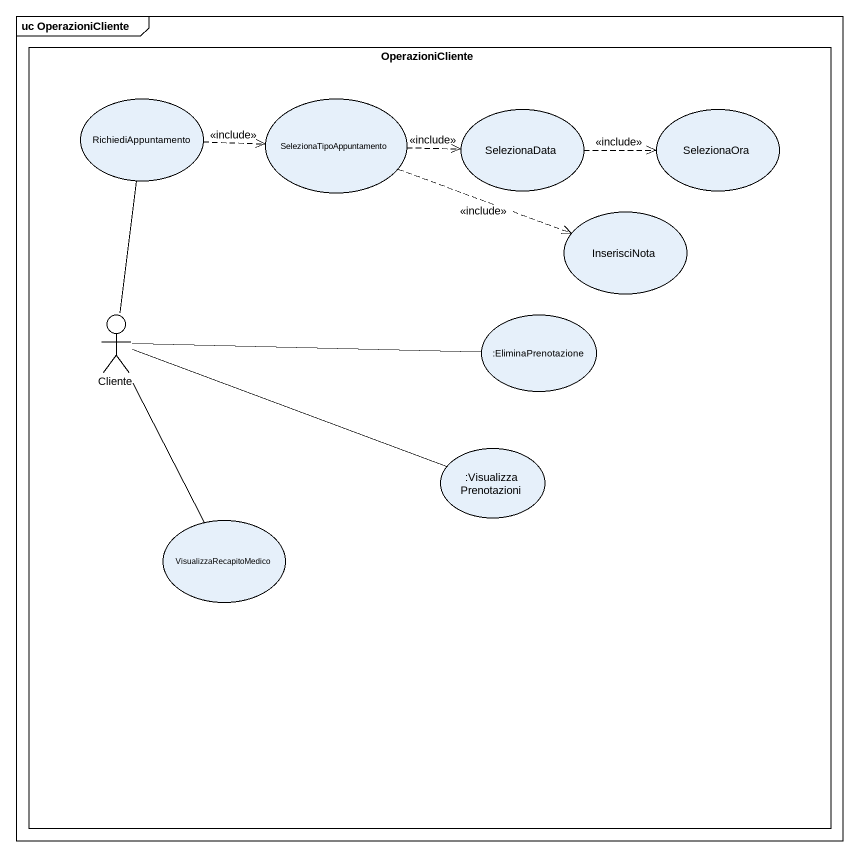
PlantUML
@startuml
mainframe uc OperazioniCliente
rectangle OperazioniCliente {
  usecase RichiediAppuntamento
  usecase SelezionaTipoAppuntamento
  usecase SelezionaData
  usecase SelezionaOra
  usecase InserisciNota
  actor Cliente
  usecase ":EliminaPrenotazione" as EliminaPrenotazione
  usecase ":VisualizzaPrenotazioni" as VisualizzaPrenotazioni
  usecase VisualizzaRecapitoMedico
}
RichiediAppuntamento .right.> SelezionaTipoAppuntamento : <<include>>
SelezionaTipoAppuntamento .right.> SelezionaData : <<include>>
SelezionaTipoAppuntamento .right.> InserisciNota : <<include>>
SelezionaData .right.> SelezionaOra : <<include>>
Cliente -up- RichiediAppuntamento
Cliente -right- EliminaPrenotazione
Cliente -right- VisualizzaPrenotazioni
Cliente -- VisualizzaRecapitoMedico
@enduml
